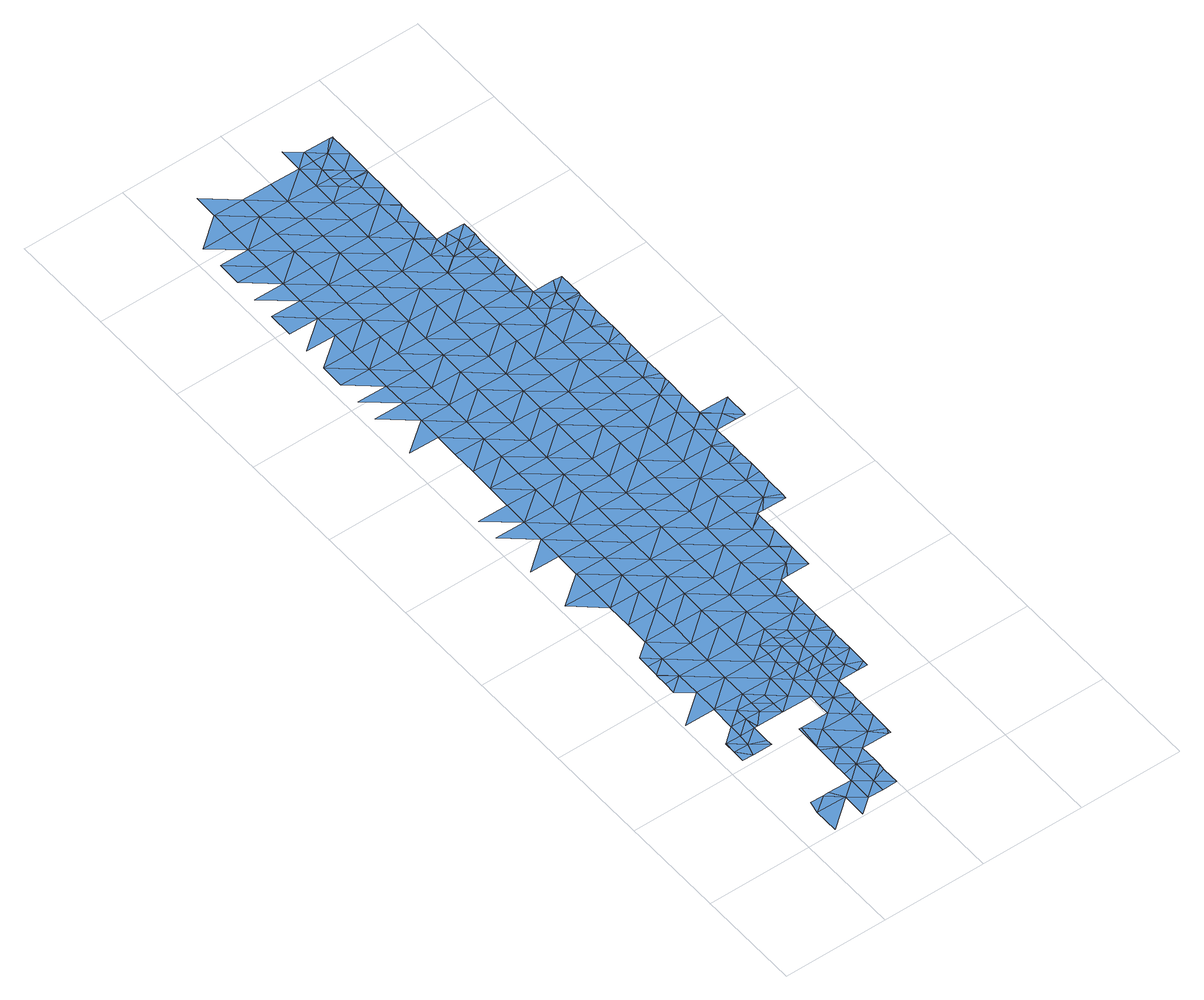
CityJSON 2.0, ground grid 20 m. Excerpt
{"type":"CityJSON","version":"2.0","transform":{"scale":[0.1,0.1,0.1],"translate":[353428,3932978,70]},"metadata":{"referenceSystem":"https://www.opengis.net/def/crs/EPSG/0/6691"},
"CityObjects":{
"waterbody1":{"type":"WaterBody","attributes":{"name":"3","class":"1140","function":"1","WaterBodyRiverFloodingRiskAttribute.description":"2","WaterBodyRiverFloodingRiskAttribute.rankOrg":"2","WaterBodyRiverFloodingRiskAttribute.adminType":"2","WaterBodyRiverFloodingRiskAttribute.scale":"L2"},"geometry":[{"type":"MultiSurface","lod":"1","boundaries":[[[0,1,2]],[[3,2,4]],[[2,1,4]],[[1,5,4]],[[1,6,5]],[[7,8,9]],[[1,10,11]],[[12,13,14]],[[8,15,9]],[[1,11,6]],[[8,16,15]],[[17,18,11]],[[11,18,6]],[[14,9,19]],[[12,20,21]],[[19,9,15]],[[22,21,20]],[[6,23,24]],[[25,22,20]],[[24,23,26]],[[20,27,28]],[[6,18,23]],[[29,28,27]],[[17,30,18]],[[31,29,27]],[[14,19,32]],[[33,34,35]],[[30,36,18]],[[12,14,37]],[[33,26,34]],[[18,38,23]],[[26,23,34]],[[19,39,32]],[[31,27,40]],[[37,14,32]],[[41,35,42]],[[20,12,37]],[[38,18,36]],[[43,35,34]],[[23,44,34]],[[42,35,43]],[[45,23,38]],[[39,46,32]],[[27,20,47]],[[23,45,44]],[[20,37,47]],[[47,48,27]],[[49,37,32]],[[40,27,48]],[[50,51,46]],[[49,32,46]],[[52,53,54]],[[50,55,51]],[[42,43,56]],[[40,57,58]],[[43,34,59]],[[34,44,59]],[[60,47,37]],[[59,61,43]],[[62,54,58]],[[53,52,63]],[[49,46,51]],[[40,48,64]],[[51,55,65]],[[43,61,56]],[[57,62,58]],[[44,66,59]],[[60,37,49]],[[40,64,57]],[[60,67,47]],[[51,68,49]],[[56,69,70]],[[67,71,47]],[[68,51,65]],[[69,65,70]],[[66,72,59]],[[73,64,48]],[[74,61,59]],[[52,75,63]],[[69,56,61]],[[48,47,71]],[[76,77,78]],[[52,54,75]],[[79,80,49]],[[72,66,81]],[[74,59,72]],[[82,68,65]],[[49,68,79]],[[69,82,65]],[[60,49,80]],[[83,77,63]],[[54,62,75]],[[84,85,78]],[[64,86,57]],[[87,67,60]],[[88,61,74]],[[89,87,60]],[[73,48,71]],[[69,61,90]],[[60,80,89]],[[61,88,90]],[[91,62,57]],[[92,68,82]],[[77,93,78]],[[94,95,84]],[[63,75,83]],[[96,69,90]],[[86,64,73]],[[82,69,97]],[[97,69,96]],[[98,92,82]],[[99,67,87]],[[77,83,93]],[[100,82,97]],[[99,101,67]],[[91,57,86]],[[75,62,91]],[[102,83,75]],[[98,82,100]],[[84,78,103]],[[104,99,87]],[[71,67,101]],[[105,94,84]],[[78,93,103]],[[73,71,101]],[[106,93,83]],[[73,107,86]],[[105,108,94]],[[109,84,103]],[[75,91,102]],[[104,110,99]],[[111,91,86]],[[107,73,101]],[[105,84,109]],[[106,83,102]],[[112,98,113]],[[107,111,86]],[[114,112,113]],[[105,115,108]],[[98,116,113]],[[108,117,118]],[[103,93,119]],[[120,110,121]],[[91,122,102]],[[123,99,110]],[[119,93,106]],[[121,114,120]],[[111,122,91]],[[124,125,118]],[[126,127,128]],[[119,129,103]],[[114,113,120]],[[116,130,113]],[[101,99,123]],[[117,108,115]],[[124,127,125]],[[123,131,101]],[[123,110,120]],[[132,105,109]],[[109,103,133]],[[134,135,128]],[[136,113,130]],[[107,101,131]],[[137,138,102]],[[120,113,139]],[[132,115,105]],[[137,102,122]],[[139,113,136]],[[106,138,119]],[[139,140,120]],[[103,129,133]],[[107,141,111]],[[106,102,138]],[[118,117,124]],[[127,142,128]],[[143,144,134]],[[145,141,107]],[[123,120,146]],[[146,120,140]],[[132,109,133]],[[107,131,145]],[[111,147,122]],[[115,148,117]],[[149,150,151]],[[138,152,119]],[[142,127,124]],[[128,153,134]],[[151,150,143]],[[154,123,146]],[[151,155,149]],[[129,119,152]],[[131,123,156]],[[122,147,137]],[[123,154,156]],[[157,143,134]],[[156,158,131]],[[148,115,132]],[[148,159,117]],[[128,142,153]],[[147,111,141]],[[133,129,160]],[[145,131,161]],[[124,117,159]],[[131,158,161]],[[147,162,137]],[[163,164,165]],[[129,152,160]],[[160,166,133]],[[143,167,151]],[[149,155,163]],[[134,153,157]],[[138,137,162]],[[168,152,138]],[[145,169,141]],[[132,133,166]],[[170,148,132]],[[142,124,171]],[[162,168,138]],[[172,153,142]],[[173,174,164]],[[167,143,157]],[[175,155,151]],[[124,159,171]],[[176,147,141]],[[167,177,151]],[[178,169,161]],[[145,161,169]],[[152,179,160]],[[170,132,166]],[[148,180,159]],[[142,171,181]],[[182,173,164]],[[183,162,147]],[[155,184,163]],[[176,141,169]],[[182,185,186]],[[187,169,178]],[[188,180,148]],[[179,152,168]],[[172,142,181]],[[189,166,160]],[[190,167,157]],[[148,170,188]],[[151,177,175]],[[159,191,171]],[[163,184,164]],[[157,153,192]],[[183,147,176]],[[193,168,162]],[[194,160,179]],[[190,177,167]],[[183,195,162]],[[184,155,175]],[[187,196,169]],[[153,172,192]],[[197,198,199]],[[169,196,176]],[[199,198,185]],[[189,160,194]],[[199,200,197]],[[190,157,192]],[[201,188,170]],[[159,180,191]],[[168,202,179]],[[181,203,172]],[[182,164,204]],[[205,185,182]],[[170,166,206]],[[207,176,196]],[[181,171,203]],[[190,208,177]],[[177,209,175]],[[210,176,207]],[[164,184,204]],[[183,176,210]],[[206,201,170]],[[162,195,193]],[[179,202,194]],[[166,189,206]],[[188,201,180]],[[171,191,203]],[[211,195,183]],[[203,212,172]],[[213,214,200]],[[215,183,210]],[[202,168,193]],[[182,204,205]],[[194,216,189]],[[192,172,212]],[[211,183,215]],[[180,217,191]],[[184,175,209]],[[177,208,209]],[[218,214,213]],[[219,193,195]],[[185,205,220]],[[199,185,221]],[[222,206,189]],[[190,192,223]],[[219,195,211]],[[217,180,201]],[[204,184,224]],[[194,202,216]],[[190,225,208]],[[200,199,221]],[[217,226,191]],[[192,212,223]],[[185,220,221]],[[223,225,190]],[[227,202,193]],[[184,209,224]],[[222,201,206]],[[221,228,200]],[[219,211,229]],[[200,230,213]],[[203,191,226]],[[231,189,216]],[[203,232,212]],[[205,204,233]],[[230,218,213]],[[226,232,203]],[[225,234,208]],[[208,235,209]],[[204,224,233]],[[222,189,231]],[[236,216,202]],[[201,237,217]],[[193,219,227]],[[227,238,202]],[[229,239,219]],[[222,237,201]],[[230,200,228]],[[240,241,218]],[[242,205,233]],[[209,243,224]],[[220,205,244]],[[245,246,212]],[[217,247,226]],[[248,227,219]],[[244,205,242]],[[221,220,244]],[[208,234,235]],[[212,232,245]],[[223,212,246]],[[221,249,228]],[[219,239,250]],[[240,218,230]],[[202,238,236]],[[219,250,248]],[[247,217,237]],[[243,209,235]],[[233,224,243]],[[251,232,226]],[[231,216,252]],[[231,253,222]],[[225,254,234]],[[247,255,226]],[[233,256,242]],[[249,221,244]],[[225,223,254]],[[227,257,238]],[[228,258,230]],[[259,227,248]],[[252,216,236]],[[255,251,226]],[[254,223,246]],[[227,259,257]],[[232,251,245]],[[260,244,242]],[[257,261,238]],[[238,262,236]],[[230,263,240]],[[233,243,256]],[[264,247,237]],[[228,249,258]],[[231,252,253]],[[238,261,262]],[[265,249,244]],[[237,222,264]],[[235,266,243]],[[260,242,256]],[[234,254,267]],[[236,268,252]],[[235,234,266]],[[269,236,262]],[[230,258,263]],[[270,254,246]],[[222,253,264]],[[271,256,243]],[[236,269,268]],[[272,245,251]],[[234,267,266]],[[268,273,252]],[[246,245,270]],[[265,244,260]],[[255,247,274]],[[240,263,275]],[[270,245,272]],[[253,252,276]],[[274,247,264]],[[254,277,267]],[[258,249,278]],[[252,273,276]],[[243,266,271]],[[256,279,260]],[[249,265,278]],[[251,255,280]],[[281,253,276]],[[264,253,281]],[[280,255,274]],[[251,282,272]],[[279,265,260]],[[277,254,270]],[[263,258,283]],[[256,271,284]],[[258,278,283]],[[285,264,281]],[[266,267,286]],[[274,264,287]],[[288,271,266]],[[279,256,284]],[[264,285,287]],[[251,280,282]],[[289,278,265]],[[267,277,286]],[[263,283,290]],[[274,287,291]],[[275,263,292]],[[271,293,284]],[[280,274,294]],[[277,270,295]],[[296,289,265]],[[289,283,278]],[[274,291,294]],[[272,282,297]],[[270,272,298]],[[296,265,279]],[[266,286,288]],[[263,290,292]],[[280,299,282]],[[271,300,293]],[[293,301,284]],[[302,279,284]],[[303,304,277]],[[305,280,294]],[[277,304,286]],[[298,272,297]],[[301,302,284]],[[277,295,303]],[[271,306,300]],[[295,270,298]],[[280,305,299]],[[299,307,282]],[[290,283,308]],[[271,288,306]],[[295,298,309]],[[310,288,286]],[[311,286,304]],[[312,279,302]],[[297,282,313]],[[314,315,290]],[[290,316,292]],[[314,290,308]],[[282,307,313]],[[296,279,317]],[[318,309,298]],[[286,311,310]],[[319,283,289]],[[279,312,317]],[[320,300,306]],[[308,283,319]],[[321,322,297]],[[297,322,298]],[[321,297,313]],[[323,289,296]],[[290,315,316]],[[324,288,310]],[[325,326,292]],[[306,288,327]],[[325,292,316]],[[328,318,298]],[[329,320,306]],[[288,324,327]],[[296,317,323]],[[330,292,326]],[[327,329,306]],[[331,308,319]],[[332,319,289]],[[328,298,322]],[[333,289,323]],[[328,334,318]],[[329,335,320]],[[332,289,333]],[[332,336,319]],[[331,319,336]],[[331,336,337]]]}]},
"waterbody2":{"type":"WaterBody","attributes":{"name":"3","class":"1140","function":"1","WaterBodyRiverFloodingRiskAttribute.description":"2","WaterBodyRiverFloodingRiskAttribute.rankOrg":"3","WaterBodyRiverFloodingRiskAttribute.adminType":"2","WaterBodyRiverFloodingRiskAttribute.scale":"L2"},"geometry":[{"type":"MultiSurface","lod":"1","boundaries":[[[338,339,340]],[[16,340,341]],[[8,340,16]],[[8,7,340]],[[340,7,342]],[[341,340,339]],[[342,7,343]],[[344,338,342]],[[342,338,340]]]}]},
"waterbody3":{"type":"WaterBody","attributes":{"name":"3","class":"1140","function":"1","WaterBodyRiverFloodingRiskAttribute.description":"2","WaterBodyRiverFloodingRiskAttribute.rankOrg":"3","WaterBodyRiverFloodingRiskAttribute.adminType":"2","WaterBodyRiverFloodingRiskAttribute.scale":"L2"},"geometry":[{"type":"MultiSurface","lod":"1","boundaries":[[[345,346,55]],[[39,19,345]],[[39,345,50]],[[46,39,50]],[[15,345,19]],[[15,346,345]],[[16,346,15]],[[55,50,345]]]}]},
"waterbody4":{"type":"WaterBody","attributes":{"name":"3","class":"1140","function":"1","WaterBodyRiverFloodingRiskAttribute.description":"2","WaterBodyRiverFloodingRiskAttribute.rankOrg":"3","WaterBodyRiverFloodingRiskAttribute.adminType":"2","WaterBodyRiverFloodingRiskAttribute.scale":"L2"},"geometry":[{"type":"MultiSurface","lod":"1","boundaries":[[[92,112,347]],[[92,98,112]],[[79,68,347]],[[347,68,92]],[[110,104,121]],[[89,80,348]],[[121,104,348]],[[104,87,348]],[[112,114,347]],[[348,347,114]],[[80,79,347]],[[80,347,348]],[[87,89,348]],[[121,348,114]]]}]},
"waterbody5":{"type":"WaterBody","attributes":{"name":"3","class":"1140","function":"1","WaterBodyRiverFloodingRiskAttribute.description":"2","WaterBodyRiverFloodingRiskAttribute.rankOrg":"1","WaterBodyRiverFloodingRiskAttribute.adminType":"2","WaterBodyRiverFloodingRiskAttribute.scale":"L2"},"geometry":[{"type":"MultiSurface","lod":"1","boundaries":[[[349,130,350]],[[116,350,130]],[[116,98,350]],[[100,97,350]],[[351,350,97]],[[350,351,349]],[[352,349,351]],[[100,350,98]]]}]},
"waterbody6":{"type":"WaterBody","attributes":{"name":"3","class":"1140","function":"1","WaterBodyRiverFloodingRiskAttribute.description":"2","WaterBodyRiverFloodingRiskAttribute.rankOrg":"1","WaterBodyRiverFloodingRiskAttribute.adminType":"2","WaterBodyRiverFloodingRiskAttribute.scale":"L2"},"geometry":[{"type":"MultiSurface","lod":"1","boundaries":[[[353,354,268]],[[355,356,354]],[[273,268,354]],[[353,355,354]],[[273,354,276]],[[356,357,354]],[[276,354,357]]]}]},
"waterbody7":{"type":"WaterBody","attributes":{"name":"3","class":"1140","function":"1","WaterBodyRiverFloodingRiskAttribute.description":"2","WaterBodyRiverFloodingRiskAttribute.rankOrg":"1","WaterBodyRiverFloodingRiskAttribute.adminType":"2","WaterBodyRiverFloodingRiskAttribute.scale":"L2"},"geometry":[{"type":"MultiSurface","lod":"1","boundaries":[[[358,359,304]],[[360,359,358]],[[309,318,358]],[[360,358,334]],[[303,358,304]],[[318,334,358]],[[309,358,303]],[[295,309,303]]]}]},
"waterbody8":{"type":"WaterBody","attributes":{"name":"3","class":"1140","function":"1","WaterBodyRiverFloodingRiskAttribute.description":"2","WaterBodyRiverFloodingRiskAttribute.rankOrg":"1","WaterBodyRiverFloodingRiskAttribute.adminType":"2","WaterBodyRiverFloodingRiskAttribute.scale":"L2"},"geometry":[{"type":"MultiSurface","lod":"1","boundaries":[[[361,362,363]],[[364,363,362]],[[361,320,335]],[[320,293,300]],[[302,301,364]],[[293,363,301]],[[320,361,363]],[[293,320,363]],[[364,301,363]]]}]},
"waterbody9":{"type":"WaterBody","attributes":{"name":"3","class":"1140","function":"1","WaterBodyRiverFloodingRiskAttribute.description":"2","WaterBodyRiverFloodingRiskAttribute.rankOrg":"1","WaterBodyRiverFloodingRiskAttribute.adminType":"2","WaterBodyRiverFloodingRiskAttribute.scale":"L2"},"geometry":[{"type":"MultiSurface","lod":"1","boundaries":[[[365,366,367]],[[368,366,365]],[[369,370,337]],[[316,315,370]],[[368,369,366]],[[331,337,370]],[[316,368,325]],[[314,331,370]],[[314,308,331]],[[314,370,315]],[[325,368,326]],[[316,370,368]],[[368,370,369]],[[326,368,365]]]}]}
},
"vertices":[
[58,5,3],[115,50,3],[58,51,3],[63,75,3],[87,74,3],[99,74,3],[144,73,3],[34,259,3],[62,259,3],[62,282,4],[114,4,3],[143,27,3],[64,375,4],[6,330,4],[63,329,4],[91,282,4],[90,258,4],[171,26,3],[172,50,3],[91,305,4],[64,421,4],[35,398,4],[36,421,4],[172,96,3],[144,91,3],[36,444,4],[144,119,3],[65,467,4],[36,445,4],[37,468,4],[200,26,3],[37,491,4],[120,328,4],[145,156,3],[173,142,3],[145,165,3],[200,60,3],[120,374,4],[201,72,3],[119,304,4],[66,513,4],[146,212,4],[150,212,4],[174,188,4],[201,118,3],[201,86,3],[147,304,4],[121,420,4],[122,466,4],[176,327,4],[147,281,4],[175,280,4],[68,652,4],[12,653,4],[67,606,4],[147,257,4],[203,211,4],[123,558,4],[67,559,4],[230,141,3],[177,373,4],[231,187,4],[124,605,4],[69,698,4],[123,512,4],[204,256,4],[253,117,3],[178,419,4],[204,303,4],[231,233,4],[203,232,4],[179,465,4],[258,127,3],[179,512,4],[258,163,4],[125,651,4],[13,746,4],[70,745,4],[70,791,4],[205,326,4],[205,350,4],[258,117,3],[232,279,4],[126,697,4],[71,837,4],[15,838,4],[180,558,4],[206,395,4],[259,196,4],[206,372,4],[259,210,4],[181,604,4],[233,303,4],[126,744,4],[72,883,4],[15,884,4],[259,224,4],[260,256,4],[261,302,4],[234,418,4],[260,279,4],[235,465,4],[182,650,4],[127,790,4],[234,395,4],[129,882,4],[182,696,4],[236,511,4],[73,929,4],[128,836,4],[262,394,4],[237,557,4],[261,325,4],[290,325,4],[261,349,4],[129,928,4],[289,302,4],[130,974,4],[74,975,4],[183,743,4],[290,371,4],[262,371,4],[237,603,4],[291,417,4],[131,1021,4],[74,1022,4],[18,1069,4],[75,1068,4],[76,1114,4],[184,789,4],[318,301,4],[292,464,4],[185,881,4],[185,835,4],[77,1161,4],[20,1162,4],[318,337,4],[238,649,4],[239,695,4],[319,348,4],[319,360,4],[293,556,4],[132,1067,4],[77,1207,4],[21,1208,4],[293,510,4],[319,393,4],[294,602,4],[186,927,4],[22,1300,4],[21,1254,4],[78,1253,4],[240,742,4],[132,1113,4],[320,424,4],[79,1299,4],[320,440,4],[133,1160,4],[320,456,4],[187,973,4],[240,788,4],[321,486,4],[295,648,4],[80,1345,4],[80,1391,4],[23,1346,4],[241,834,4],[134,1206,4],[296,694,4],[349,509,5],[242,880,4],[188,1020,4],[189,1112,4],[24,1439,5],[24,1392,4],[135,1298,4],[350,555,4],[135,1252,4],[333,486,5],[296,741,4],[244,973,4],[188,1066,4],[81,1438,5],[351,601,4],[136,1344,4],[82,1484,5],[25,1485,4],[377,486,5],[243,927,4],[298,833,4],[191,1205,4],[244,1019,4],[190,1159,4],[352,693,4],[297,787,4],[352,647,4],[378,531,4],[27,1577,5],[26,1531,5],[83,1530,5],[83,1577,5],[299,926,4],[353,740,4],[245,1065,4],[137,1390,4],[138,1437,5],[299,880,4],[378,535,4],[191,1251,4],[192,1297,4],[379,578,4],[379,624,4],[246,1111,4],[84,1623,5],[27,1623,5],[379,617,4],[354,786,4],[300,972,4],[85,1669,5],[408,646,4],[139,1483,5],[139,1529,5],[355,879,4],[247,1158,4],[193,1343,4],[247,1204,4],[301,1018,4],[409,692,4],[140,1576,5],[390,624,4],[141,1622,5],[355,832,4],[302,1064,4],[194,1389,5],[248,1250,4],[249,1296,4],[410,785,4],[356,925,4],[410,739,4],[436,623,4],[142,1668,5],[86,1715,5],[194,1436,5],[250,1342,4],[195,1482,5],[302,1110,4],[303,1157,4],[357,971,4],[437,669,4],[196,1528,5],[437,633,4],[358,1063,4],[411,831,4],[412,878,4],[304,1203,4],[358,1017,4],[250,1389,4],[438,715,4],[197,1575,5],[438,694,4],[251,1435,5],[438,742,4],[439,762,4],[197,1621,5],[413,924,4],[252,1481,5],[305,1296,4],[305,1249,4],[439,807,4],[439,776,4],[360,1156,4],[306,1342,4],[359,1109,4],[440,851,4],[414,970,5],[198,1667,5],[440,854,4],[361,1202,5],[253,1527,5],[308,1434,4],[414,1016,4],[441,901,4],[415,1062,5],[253,1574,5],[307,1388,5],[442,936,4],[361,1248,4],[442,946,4],[362,1295,4],[309,1526,5],[254,1620,5],[442,960,4],[255,1666,5],[335,1364,5],[442,993,4],[388,1179,5],[309,1480,5],[416,1108,5],[417,1155,4],[443,1039,4],[335,1364,4],[336,1387,5],[336,1410,5],[389,1202,5],[389,1224,5],[443,1019,4],[363,1341,4],[444,1067,5],[282,1597,5],[389,1179,5],[390,1271,4],[389,1241,4],[336,1415,5],[444,1085,5],[282,1619,5],[283,1642,5],[283,1643,5],[337,1457,4],[417,1178,5],[310,1573,5],[363,1363,4],[444,1097,5],[445,1131,4],[337,1502,5],[390,1298,4],[283,1665,5],[283,1689,5],[391,1317,4],[445,1173,4],[391,1341,4],[256,1712,5],[310,1596,5],[338,1549,5],[337,1503,5],[446,1178,4],[391,1363,4],[339,1593,5],[339,1596,5],
[53,213,3],[90,213,3],[61,236,3],[90,225,3],[33,237,3],[33,259,3],[32,214,3],
[119,281,4],[97,258,4],
[233,326,4],[234,372,4],
[317,266,4],[289,278,4],[297,255,4],[317,255,4],
[478,807,4],[468,830,4],[496,806,4],[496,852,4],[496,853,4],
[417,1201,5],[429,1224,5],[446,1223,5],
[392,1381,5],[392,1409,5],[364,1387,5],[358,1410,5],
[334,1688,5],[340,1686,5],[340,1688,5],[312,1665,5],[340,1641,5],[311,1619,5]
]}
